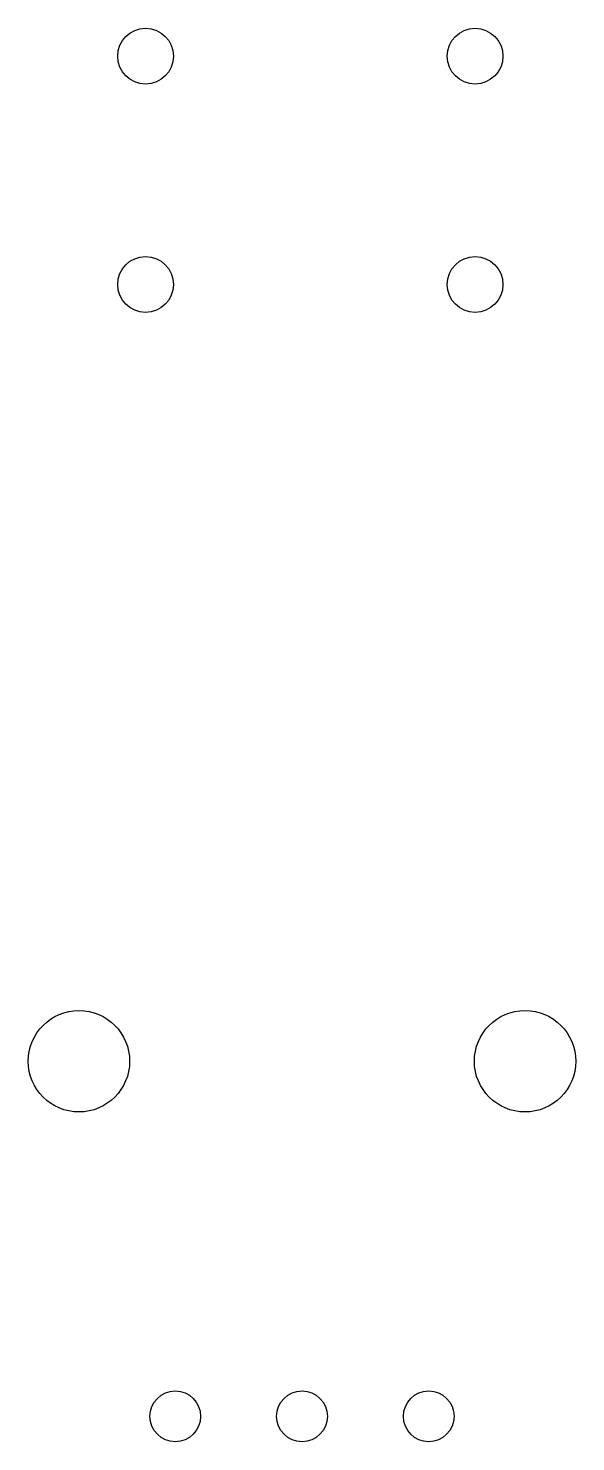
# Model space of a CAD drawing. Extents: x 10 to 584, y -410 to -10.
# Drawn here: x 185.61 to 196.41, y -97.42 to -69.56 of the extents above; entities that cross this region are included whole.
import ezdxf

# ---------------------------------------------------------------- set-up
doc = ezdxf.new("R2010")
doc.units = 0
doc.layers.add('BLACK', color=7, linetype='CONTINUOUS')

msp = doc.modelspace()

# ---------------------------------------------------------------- linework, layer by layer
at = {"layer": 'BLACK'}
for centre, radius in [((187.921, -70.1108), 0.55), ((194.421, -70.1108), 0.55), ((187.921, -74.6108), 0.55), ((194.421, -74.6108), 0.55), ((186.607, -89.9228), 1), ((195.407, -89.9228), 1), ((188.507, -96.9228), 0.5), ((191.007, -96.9228), 0.5), ((193.507, -96.9228), 0.5)]:
    msp.add_circle(centre, radius, dxfattribs=at)

doc.saveas('drawing.dxf')
